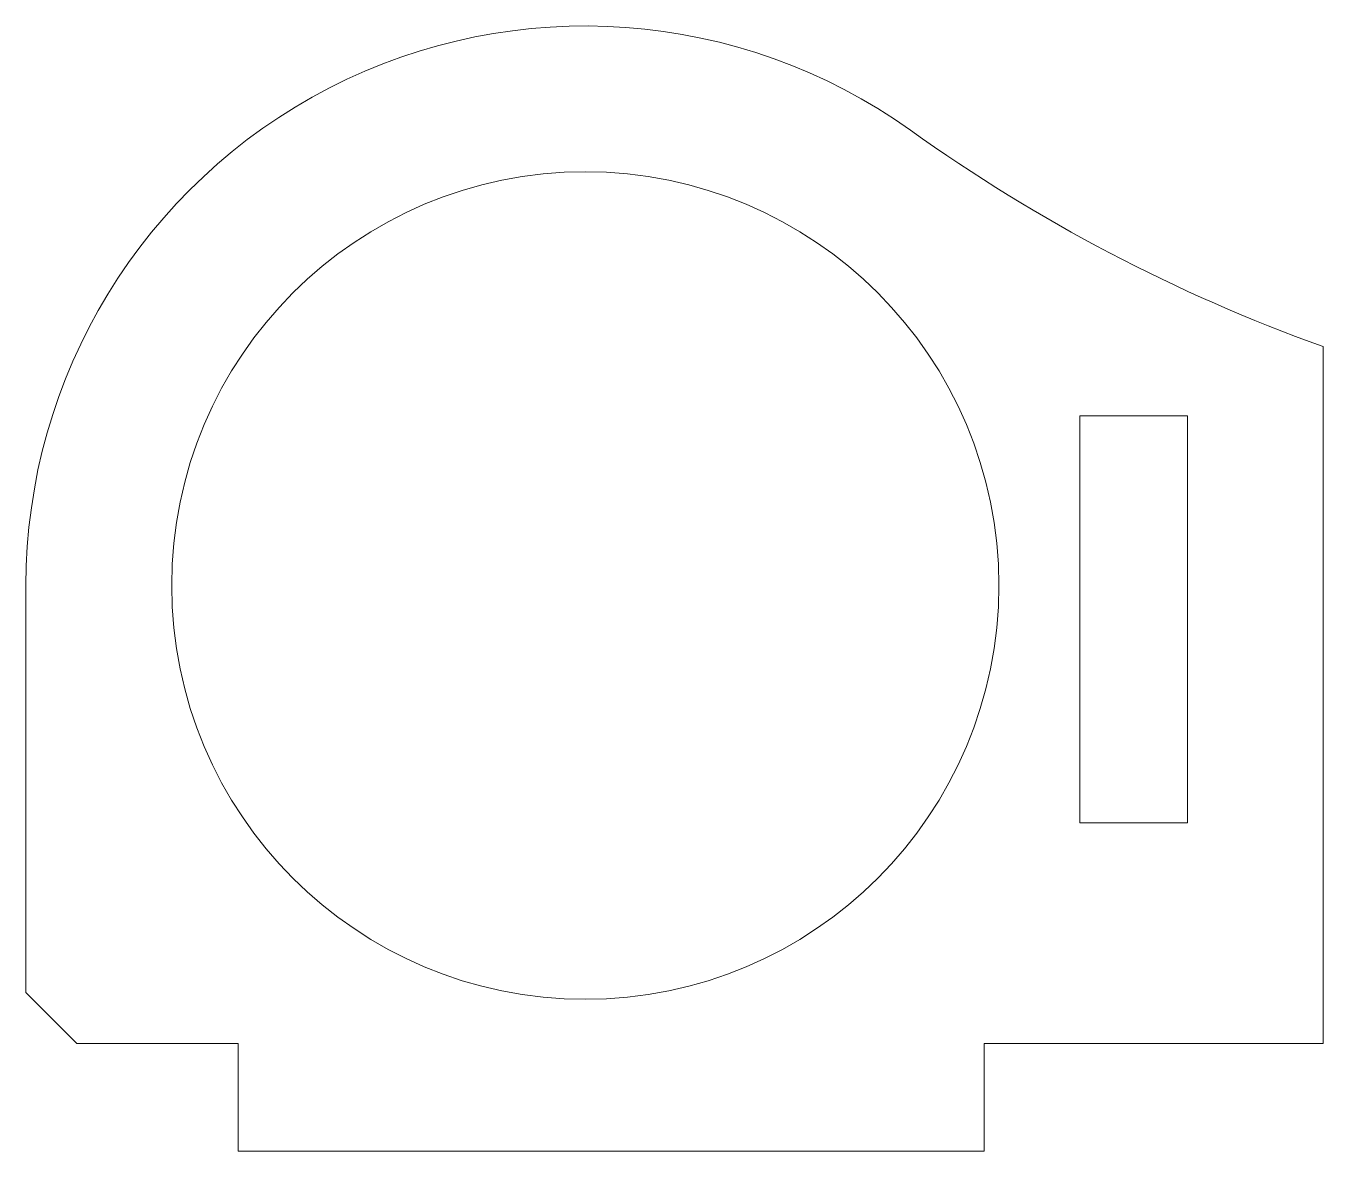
# Model space of a CAD drawing. Header units: millimetres. Extents: x -16.5 to 21.8, y -16.7 to 16.5.
import ezdxf

# ---------------------------------------------------------------- set-up
doc = ezdxf.new("R2010")
doc.units = ezdxf.units.MM

msp = doc.modelspace()

# ---------------------------------------------------------------- linework, layer by layer
at = {"color": 1, "linetype": 'Continuous', "lineweight": 0}
for p, q in [((21.762, 7.048), (21.762, -13.5)), ((-16.5, 0), (-16.5, -12)), ((-16.5, -12), (-15, -13.5)), ((-10.238, -13.5), (-15, -13.5)), ((-10.238, -16.675), (-10.238, -13.5)), ((11.762, -16.675), (11.762, -13.5)), ((21.762, -13.5), (11.762, -13.5)), ((11.762, -16.675), (-10.238, -16.675))]:
    msp.add_line(p, q, dxfattribs=at)
at = {"color": 5, "linetype": 'Continuous', "lineweight": 0}
for p, q in [((14.587, 5), (14.587, -7)), ((17.762, 5), (14.587, 5)), ((17.762, -7), (17.762, 5)), ((14.587, -7), (17.762, -7))]:
    msp.add_line(p, q, dxfattribs=at)
msp.add_circle((0, 0), 12.2, dxfattribs=at)
at = {"color": 1, "linetype": 'Continuous', "lineweight": 0}
msp.add_arc((0, 0), 16.5, 54.4504, 180, dxfattribs=at)
msp.add_open_spline([(21.762, 7.048), (17.42, 8.605), (13.364, 10.73), (9.593, 13.425)], degree=3, dxfattribs=at)

doc.saveas('drawing.dxf')
